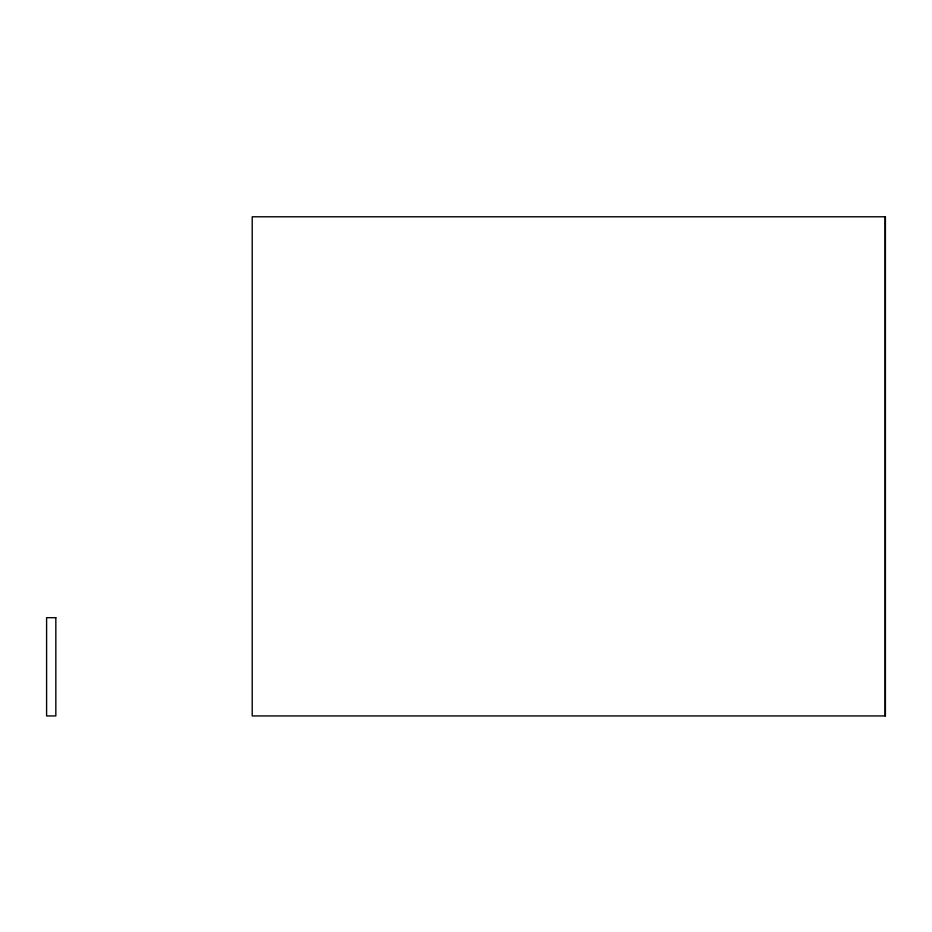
<?xml version="1.0" encoding="UTF-8"?>
<svg xmlns="http://www.w3.org/2000/svg" width="932" height="932" viewBox="0 0 932 932"><rect width="100%" height="100%" fill="white"/><g stroke="black" fill="none" stroke-linecap="round" stroke-linejoin="round"><path stroke-width="1.4" d="M885.109 216.783L885.109 715.939M885.4 216.783L252.211 216.783L252.211 715.939L885.4 715.939L885.4 216.783M55.838 617.683L46.6 617.683L46.6 715.939L55.838 715.939L55.838 617.683"/></g></svg>
